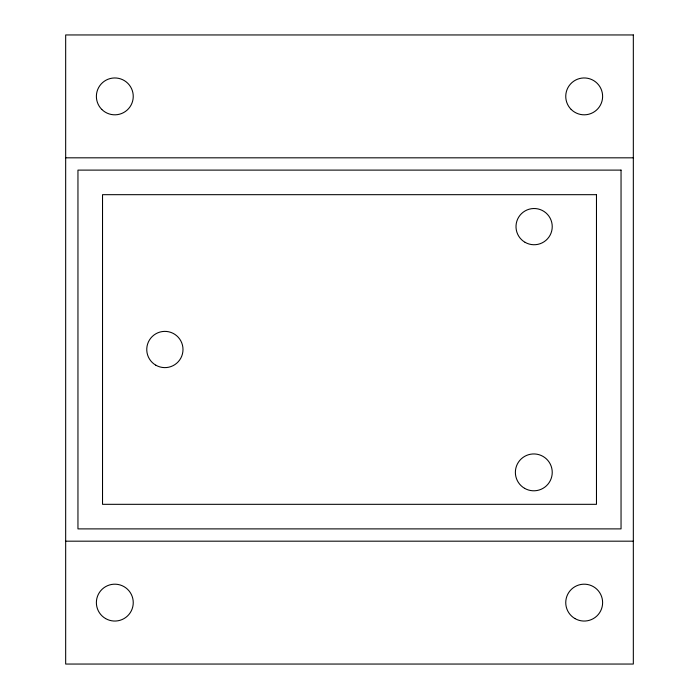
<?xml version="1.0" encoding="UTF-8"?>
<svg xmlns="http://www.w3.org/2000/svg" width="699" height="699" viewBox="0 0 699 699"><rect width="100%" height="100%" fill="white"/><g stroke="black" fill="none" stroke-linecap="round" stroke-linejoin="round"><path stroke-width="1.05" d="M65.671 157.817L633.329 157.825M65.671 541.183L633.329 541.183M633.329 34.95L65.671 34.95L65.671 664.05L633.329 664.05L633.329 34.95M621.044 170.11L77.956 170.11L77.956 528.89L621.044 528.89L621.044 170.11M596.474 194.68L102.526 194.68L102.526 504.32L596.474 504.32L596.474 194.68M524.591 488.33A18.427 18.427 0 0 0 552.236 472.367A18.427 18.427 0 0 0 524.591 456.412A18.427 18.427 0 0 0 524.591 488.33M525.063 242.317A18.113 18.113 0 0 0 552.236 226.625A18.113 18.113 0 0 0 525.063 210.941A18.113 18.113 0 0 0 525.063 242.317M155.825 365.193A18.113 18.113 0 0 0 182.998 349.5A18.113 18.113 0 0 0 155.825 333.807A18.113 18.113 0 0 0 155.825 365.193M574.971 618.58A18.427 18.427 0 0 0 602.617 602.617A18.427 18.427 0 0 0 574.971 586.653A18.427 18.427 0 0 0 574.971 618.58M105.601 618.58A18.427 18.427 0 0 0 133.247 602.617A18.427 18.427 0 0 0 105.601 586.653A18.427 18.427 0 0 0 105.601 618.58M101.783 109.42A18.427 18.427 0 0 0 132.618 101.154A18.427 18.427 0 0 0 110.049 78.585A18.427 18.427 0 0 0 101.783 109.42M571.153 109.42A18.427 18.427 0 0 0 601.988 101.154A18.427 18.427 0 0 0 579.41 78.585A18.427 18.427 0 0 0 571.153 109.42"/></g></svg>
